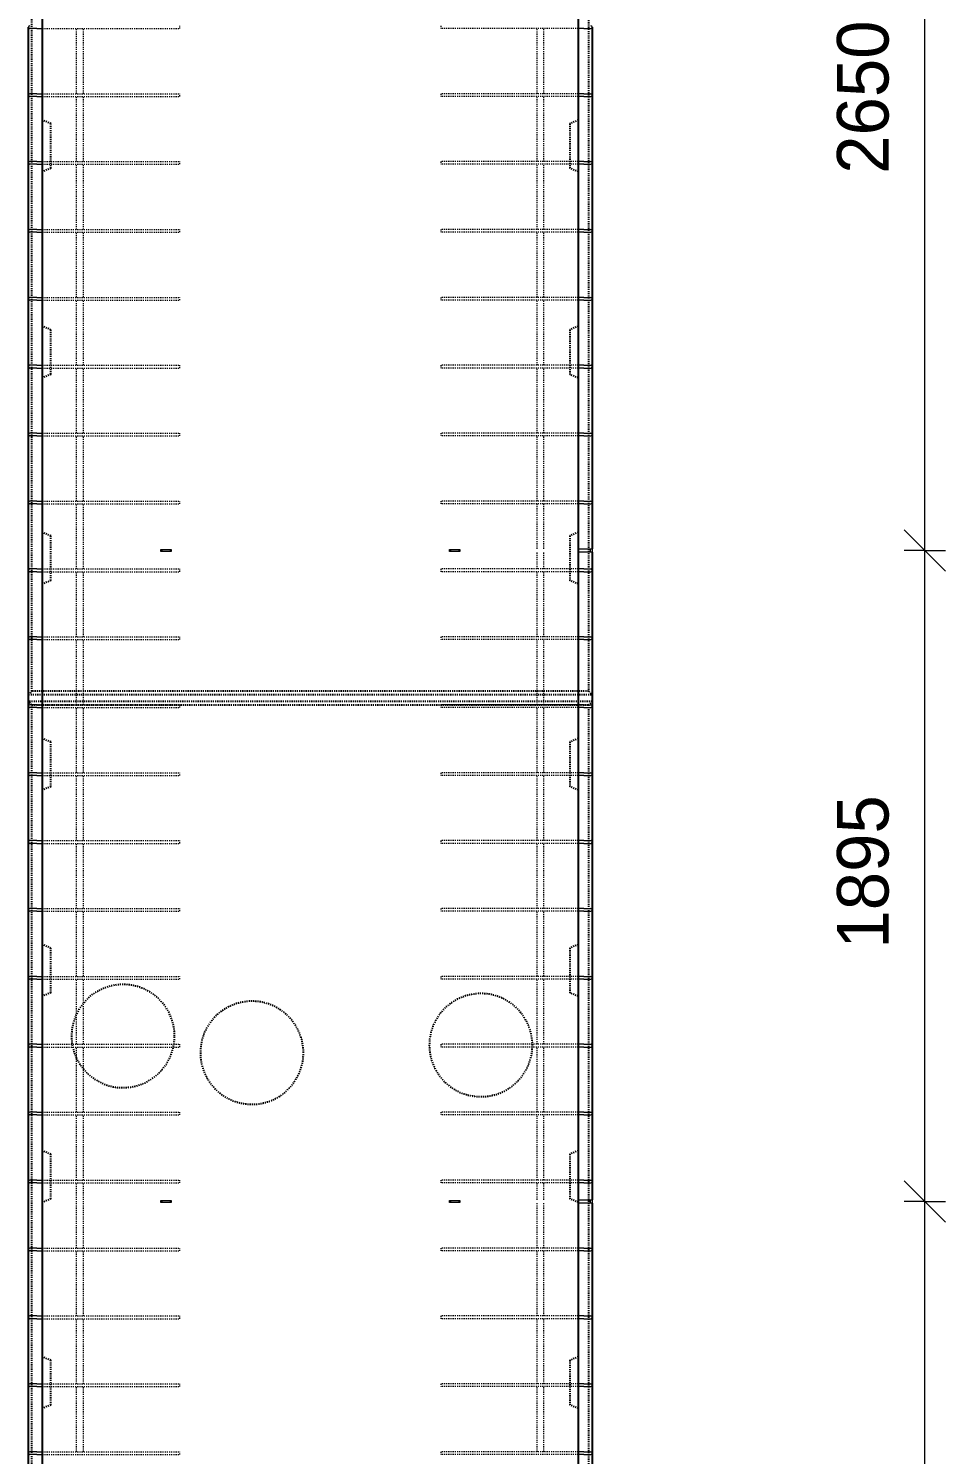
# Model space of a CAD drawing. Header units: millimetres. Extents: x -15095 to 3194, y -2416 to 13287.
# Drawn here: x -8365 to -5697, y 1468 to 5619 of the extents above; entities that cross this region are included whole.
import ezdxf

# ---------------------------------------------------------------- set-up
doc = ezdxf.new("R2010")
doc.units = ezdxf.units.MM
doc.linetypes.add('Dash', pattern=[6.36, 3.18, -3.18])
for name, color, linetype, lineweight in [('A-ANNO-DIMS', 211, 'Continuous', 9), ('A-ANNO-DIMS-60', 211, 'Continuous', 9), ('A-GENM', 13, 'Continuous', 18), ('A-WALL', 113, 'Continuous', 25), ('A-WALL-HDLN', 110, 'Dash', 25), ('S-RBAR', 171, 'Continuous', 18)]:
    doc.layers.add(name, color=color, linetype=linetype, lineweight=lineweight)
doc.styles.add('Nirmala UI Semilight', font='NirmalaS.ttf', dxfattribs={"height": 150})
doc.dimstyles.new('Arrow_Filled_-_2_5_NI_UI', dxfattribs={"dimscale": 304.8, "dimtxt": 157.104592, "dimasz": 0.393701, "dimexe": 0.19685, "dimexo": 0.0625, "dimgap": 0.19685, "dimtad": 1, "dimdec": 4, "dimzin": 0, "dimdsep": 46, "dimtxsty": 'Nirmala UI Semilight', "dimblk1": 'OBLIQUE', "dimblk2": 'OBLIQUE', "dimsah": 1, "dimcen": 0.09, "dimazin": 0, "dimtfac": 1, "dimtdec": 4, "dimtix": 1, "dimtmove": 0, "dimatfit": 3, "dimfxl": 0.19685, "dimfxlon": 1, "dimtvp": 1, "dimtolj": 1, "dimtzin": 0, "dimarcsym": 2})

# ---------------------------------------------------------------- blocks, each defined once
blk = doc.blocks.new('RR spread anchor face based - RR-SA-1_4-160-1726851-Elevation Front')
at = {"layer": 'A-GENM'}
for p, q in [((-7980.4, 6753), (-7977.9, 6753)), ((-7980.4, 6747), (-7980.4, 6753)), ((-7977.9, 6747), (-7980.4, 6747)), ((-7977.9, 6753), (-7952.9, 6753)), ((-7977.9, 6753), (-7977.9, 6747)), ((-7952.9, 6747), (-7977.9, 6747)), ((-7952.9, 6753), (-7950.4, 6753)), ((-7952.9, 6753), (-7952.9, 6747)), ((-7950.4, 6747), (-7952.9, 6747)), ((-7950.4, 6753), (-7950.4, 6747))]:
    blk.add_line(p, q, dxfattribs=at)
blk = doc.blocks.new('RR spread anchor face based - RR-SA-2_5-200-1726821-Elevation Front')
at = {"layer": 'A-GENM'}
for p, q in [((-6765.4, 6755), (-6730.4, 6755)), ((-6730.4, 6745), (-6765.4, 6745)), ((-6730.4, 6755), (-6725.4, 6755)), ((-6730.4, 6745), (-6730.4, 6755)), ((-6725.4, 6745), (-6730.4, 6745)), ((-6725.4, 6755), (-6725.4, 6745))]:
    blk.add_line(p, q, dxfattribs=at)
blk = doc.blocks.new('DIMBLOCK58-Elevation Front')
at = {"layer": 'A-ANNO-DIMS-60'}
for p, q in [((-5757, 2205), (-5817, 2265)), ((-5757, 2205), (-5817, 2205)), ((-5757, -445), (-5757, 2205)), ((-5757, 2205), (-5697, 2145)), ((-5757, 2205), (-5697, 2205)), ((-5757, -445), (-5817, -385)), ((-5757, -445), (-5817, -445)), ((-5757, -445), (-5697, -505)), ((-5757, -445), (-5697, -445))]:
    blk.add_line(p, q, dxfattribs=at)
at = {"layer": 'A-ANNO-DIMS-60', "color": 0, "insert": (-6012.7, 651.5), "char_height": 150, "width": 548.438, "attachment_point": 1, "rotation": 90, "line_spacing_factor": 1.142579, "style": 'Nirmala UI Semilight'}
blk.add_mtext('2650', dxfattribs=at)
blk = doc.blocks.new('_Oblique')
at = {"color": 0, "linetype": 'ByBlock', "lineweight": -2}
blk.add_line((-0.5, -0.5), (0.5, 0.5), dxfattribs=at)
blk = doc.blocks.new('DIMBLOCK59-Elevation Front')
at = {"layer": 'A-ANNO-DIMS-60'}
for p, q in [((-5757, 4100), (-5817, 4160)), ((-5757, 4100), (-5817, 4100)), ((-5757, 2205), (-5757, 4100)), ((-5757, 4100), (-5697, 4040)), ((-5757, 4100), (-5697, 4100)), ((-5757, 2205), (-5817, 2265)), ((-5757, 2205), (-5817, 2205)), ((-5757, 2205), (-5697, 2145)), ((-5757, 2205), (-5697, 2205))]:
    blk.add_line(p, q, dxfattribs=at)
at = {"layer": 'A-ANNO-DIMS-60', "color": 0, "insert": (-6012.7, 2941.1), "char_height": 150, "width": 507.305, "attachment_point": 1, "rotation": 90, "line_spacing_factor": 1.142579, "style": 'Nirmala UI Semilight'}
blk.add_mtext('1895', dxfattribs=at)
blk = doc.blocks.new('DIMBLOCK60-Elevation Front')
at = {"layer": 'A-ANNO-DIMS-60'}
for p, q in [((-5757, 6750), (-5817, 6810)), ((-5757, 6750), (-5817, 6750)), ((-5757, 4100), (-5757, 6750)), ((-5757, 6750), (-5697, 6690)), ((-5757, 6750), (-5697, 6750)), ((-5757, 4100), (-5817, 4160)), ((-5757, 4100), (-5817, 4100)), ((-5757, 4100), (-5697, 4040)), ((-5757, 4100), (-5697, 4100))]:
    blk.add_line(p, q, dxfattribs=at)
at = {"layer": 'A-ANNO-DIMS-60', "color": 0, "insert": (-6012.7, 5196.5), "char_height": 150, "width": 548.438, "attachment_point": 1, "rotation": 90, "line_spacing_factor": 1.142579, "style": 'Nirmala UI Semilight'}
blk.add_mtext('2650', dxfattribs=at)

msp = doc.modelspace()

# ---------------------------------------------------------------- linework, layer by layer
at = {"layer": 'A-WALL'}
for p, q in [((-8325.4305, 7060), (-8325.4305, -1395)), ((-6765.4305, -1395), (-6765.4305, 7060)), ((-8365.4305, 5426.04674), (-8365.4305, 5622.95326)), ((-6725.4305, 5622.95326), (-6725.4305, 5426.04674)), ((-8365.4305, 5228.38007), (-8365.4305, 5425.28659)), ((-6725.4305, 5425.28659), (-6725.4305, 5228.38007)), ((-8365.4305, 5030.71341), (-8365.4305, 5227.61993)), ((-6725.4305, 5227.61993), (-6725.4305, 5030.71341)), ((-8365.4305, 4833.04674), (-8365.4305, 5029.95326)), ((-6725.4305, 5029.95326), (-6725.4305, 4833.04674)), ((-8365.4305, 4635.38007), (-8365.4305, 4832.28659)), ((-6725.4305, 4832.28659), (-6725.4305, 4635.38007)), ((-8365.4305, 4437.71341), (-8365.4305, 4634.61993)), ((-6725.4305, 4634.61993), (-6725.4305, 4437.71341)), ((-8365.4305, 4240.04674), (-8365.4305, 4436.95326)), ((-6725.4305, 4436.95326), (-6725.4305, 4240.04674)), ((-8365.4305, 4042.38007), (-8365.4305, 4239.28659)), ((-6725.4305, 4239.28659), (-6725.4305, 4105)), ((-6725.4305, 4095), (-6725.4305, 4042.38007)), ((-8365.4305, 3844.71341), (-8365.4305, 4041.61993)), ((-6725.4305, 4041.61993), (-6725.4305, 3844.71341)), ((-8365.4305, 3647.04674), (-8365.4305, 3843.95326)), ((-6725.4305, 3843.95326), (-6725.4305, 3647.04674)), ((-8365.4305, 3449.38007), (-8365.4305, 3646.28659)), ((-6725.4305, 3646.28659), (-6725.4305, 3449.38007)), ((-8365.4305, 3251.71341), (-8365.4305, 3448.61993)), ((-6725.4305, 3448.61993), (-6725.4305, 3251.71341)), ((-8365.4305, 3054.04674), (-8365.4305, 3250.95326)), ((-6725.4305, 3250.95326), (-6725.4305, 3054.04674)), ((-8365.4305, 2856.38007), (-8365.4305, 3053.28659)), ((-6725.4305, 3053.28659), (-6725.4305, 2856.38007)), ((-8365.4305, 2658.71341), (-8365.4305, 2855.61993)), ((-6725.4305, 2855.61993), (-6725.4305, 2658.71341)), ((-8365.4305, 2461.04674), (-8365.4305, 2657.95326)), ((-6725.4305, 2657.95326), (-6725.4305, 2461.04674)), ((-8365.4305, 2263.38007), (-8365.4305, 2460.28659)), ((-6725.4305, 2460.28659), (-6725.4305, 2263.38007)), ((-8365.4305, 2065.71341), (-8365.4305, 2262.61993)), ((-6725.4305, 2262.61993), (-6725.4305, 2210)), ((-6725.4305, 2200), (-6725.4305, 2065.71341)), ((-8365.4305, 1868.04674), (-8365.4305, 2064.95326)), ((-6725.4305, 2064.95326), (-6725.4305, 1868.04674)), ((-8365.4305, 1670.38007), (-8365.4305, 1867.28659)), ((-6725.4305, 1867.28659), (-6725.4305, 1670.38007)), ((-8365.4305, 1472.71341), (-8365.4305, 1669.61993)), ((-6725.4305, 1669.61993), (-6725.4305, 1472.71341)), ((-8365.4305, 1275.04674), (-8365.4305, 1471.95326)), ((-6725.4305, 1471.95326), (-6725.4305, 1275.04674))]:
    msp.add_line(p, q, dxfattribs=at)
at = {"layer": 'A-WALL-HDLN'}
for p, q in [((-8355.42792, 3690.39062), (-8355.42792, 7660)), ((-6735.43308, 7660), (-6735.43308, 3690.39062)), ((-8300.4305, 5342.5), (-8325.4305, 5352.5)), ((-8300.4305, 5212.5), (-8300.4305, 5342.5)), ((-6765.4305, 5352.5), (-6790.4305, 5342.5)), ((-6790.4305, 5342.5), (-6790.4305, 5212.5)), ((-8300.4305, 5212.5), (-8325.4305, 5202.5)), ((-6765.4305, 5202.5), (-6790.4305, 5212.5)), ((-8300.4305, 4742.5), (-8325.4305, 4752.5)), ((-8300.4305, 4612.5), (-8300.4305, 4742.5)), ((-6765.4305, 4752.5), (-6790.4305, 4742.5)), ((-6790.4305, 4742.5), (-6790.4305, 4612.5)), ((-8300.4305, 4612.5), (-8325.4305, 4602.5)), ((-6765.4305, 4602.5), (-6790.4305, 4612.5)), ((-8300.4305, 4142.5), (-8325.4305, 4152.5)), ((-6765.4305, 4152.5), (-6790.4305, 4142.5)), ((-8300.4305, 4012.5), (-8300.4305, 4142.5)), ((-6790.4305, 4142.5), (-6790.4305, 4012.5)), ((-8300.4305, 4012.5), (-8325.4305, 4002.5)), ((-6765.4305, 4002.5), (-6790.4305, 4012.5)), ((-8365.4305, 3680.39062), (-6725.4305, 3680.39062)), ((-6725.4305, 3660.39062), (-8365.4305, 3660.39062)), ((-8365.42878, 3680.38976), (-8355.42792, 3690.39062)), ((-8355.42792, 3650.39062), (-8365.42878, 3660.39149)), ((-6735.43308, 3690.39062), (-8355.42792, 3690.39062)), ((-6735.43308, 3690.39062), (-6725.43222, 3680.38976)), ((-6725.43222, 3660.39149), (-6735.43308, 3650.39062)), ((-8355.42792, -1395), (-8355.42792, 3650.39062)), ((-8355.42792, 3650.39062), (-6735.43308, 3650.39062)), ((-6735.43308, 3650.39062), (-6735.43308, -1395)), ((-8300.4305, 3542.5), (-8325.4305, 3552.5)), ((-8300.4305, 3412.5), (-8300.4305, 3542.5)), ((-6765.4305, 3552.5), (-6790.4305, 3542.5)), ((-6790.4305, 3542.5), (-6790.4305, 3412.5)), ((-8300.4305, 3412.5), (-8325.4305, 3402.5)), ((-6765.4305, 3402.5), (-6790.4305, 3412.5)), ((-8300.4305, 2942.5), (-8325.4305, 2952.5)), ((-6765.4305, 2952.5), (-6790.4305, 2942.5)), ((-8300.4305, 2812.5), (-8300.4305, 2942.5)), ((-6790.4305, 2942.5), (-6790.4305, 2812.5)), ((-8300.4305, 2812.5), (-8325.4305, 2802.5)), ((-6765.4305, 2802.5), (-6790.4305, 2812.5)), ((-8300.4305, 2342.5), (-8325.4305, 2352.5)), ((-8300.4305, 2212.5), (-8300.4305, 2342.5)), ((-6765.4305, 2352.5), (-6790.4305, 2342.5)), ((-6790.4305, 2342.5), (-6790.4305, 2212.5)), ((-8300.4305, 2212.5), (-8325.4305, 2202.5)), ((-6765.4305, 2202.5), (-6790.4305, 2212.5)), ((-8300.4305, 1742.5), (-8325.4305, 1752.5)), ((-6765.4305, 1752.5), (-6790.4305, 1742.5)), ((-8300.4305, 1612.5), (-8300.4305, 1742.5)), ((-6790.4305, 1742.5), (-6790.4305, 1612.5)), ((-8300.4305, 1612.5), (-8325.4305, 1602.5)), ((-6765.4305, 1602.5), (-6790.4305, 1612.5))]:
    msp.add_line(p, q, dxfattribs=at)
for centre, start, end in [((-8090.36586, 2686.29837), 0, 155.11631304), ((-7715.36586, 2637.77556), 0, 180), ((-7049.07579, 2659.97768), 0, 180), ((-8090.36586, 2686.29837), 155.21563069, 180), ((-8090.36586, 2686.29837), 180, 204.78436931), ((-8090.36586, 2686.29837), 204.88368696, 0), ((-7049.07579, 2659.97768), 180, 0), ((-7715.36586, 2637.77556), 180, 0)]:
    msp.add_arc(centre, 150, start, end, dxfattribs=at)
at = {"layer": 'S-RBAR'}
for p, q in [((-8341.4305, 5619.33333), (-8361.4305, 5619.33333)), ((-8341.4305, 5619.33333), (-8325.4305, 5619.33333)), ((-6749.4305, 5619.33333), (-6765.4305, 5619.33333)), ((-6749.4305, 5619.33333), (-6729.4305, 5619.33333)), ((-8341.4305, 5429.66667), (-8361.4305, 5429.66667)), ((-8341.4305, 5421.66667), (-8361.4305, 5421.66667)), ((-8341.4305, 5429.66667), (-8325.4305, 5429.66667)), ((-8341.4305, 5421.66667), (-8325.4305, 5421.66667)), ((-6749.4305, 5429.66667), (-6765.4305, 5429.66667)), ((-6749.4305, 5421.66667), (-6765.4305, 5421.66667)), ((-6749.4305, 5429.66667), (-6729.4305, 5429.66667)), ((-6749.4305, 5421.66667), (-6729.4305, 5421.66667)), ((-8341.4305, 5232), (-8361.4305, 5232)), ((-8341.4305, 5232), (-8325.4305, 5232)), ((-6749.4305, 5232), (-6765.4305, 5232)), ((-6749.4305, 5232), (-6729.4305, 5232)), ((-8341.4305, 5224), (-8361.4305, 5224)), ((-8341.4305, 5224), (-8325.4305, 5224)), ((-6749.4305, 5224), (-6765.4305, 5224)), ((-6749.4305, 5224), (-6729.4305, 5224)), ((-8341.4305, 5034.33333), (-8361.4305, 5034.33333)), ((-8341.4305, 5026.33333), (-8361.4305, 5026.33333)), ((-8341.4305, 5034.33333), (-8325.4305, 5034.33333)), ((-8341.4305, 5026.33333), (-8325.4305, 5026.33333)), ((-6749.4305, 5034.33333), (-6765.4305, 5034.33333)), ((-6749.4305, 5026.33333), (-6765.4305, 5026.33333)), ((-6749.4305, 5034.33333), (-6729.4305, 5034.33333)), ((-6749.4305, 5026.33333), (-6729.4305, 5026.33333)), ((-8341.4305, 4836.66667), (-8361.4305, 4836.66667)), ((-8341.4305, 4828.66667), (-8361.4305, 4828.66667)), ((-8341.4305, 4836.66667), (-8325.4305, 4836.66667)), ((-8341.4305, 4828.66667), (-8325.4305, 4828.66667)), ((-6749.4305, 4836.66667), (-6765.4305, 4836.66667)), ((-6749.4305, 4828.66667), (-6765.4305, 4828.66667)), ((-6749.4305, 4836.66667), (-6729.4305, 4836.66667)), ((-6749.4305, 4828.66667), (-6729.4305, 4828.66667)), ((-8341.4305, 4639), (-8361.4305, 4639)), ((-8341.4305, 4631), (-8361.4305, 4631)), ((-8341.4305, 4639), (-8325.4305, 4639)), ((-8341.4305, 4631), (-8325.4305, 4631)), ((-6749.4305, 4639), (-6765.4305, 4639)), ((-6749.4305, 4631), (-6765.4305, 4631)), ((-6749.4305, 4639), (-6729.4305, 4639)), ((-6749.4305, 4631), (-6729.4305, 4631)), ((-8341.4305, 4441.33333), (-8361.4305, 4441.33333)), ((-8341.4305, 4433.33333), (-8361.4305, 4433.33333)), ((-8341.4305, 4441.33333), (-8325.4305, 4441.33333)), ((-8341.4305, 4433.33333), (-8325.4305, 4433.33333)), ((-6749.4305, 4441.33333), (-6765.4305, 4441.33333)), ((-6749.4305, 4433.33333), (-6765.4305, 4433.33333)), ((-6749.4305, 4441.33333), (-6729.4305, 4441.33333)), ((-6749.4305, 4433.33333), (-6729.4305, 4433.33333)), ((-8341.4305, 4243.66667), (-8361.4305, 4243.66667)), ((-8341.4305, 4235.66667), (-8361.4305, 4235.66667)), ((-8341.4305, 4243.66667), (-8325.4305, 4243.66667)), ((-8341.4305, 4235.66667), (-8325.4305, 4235.66667)), ((-6749.4305, 4243.66667), (-6765.4305, 4243.66667)), ((-6749.4305, 4235.66667), (-6765.4305, 4235.66667)), ((-6749.4305, 4243.66667), (-6729.4305, 4243.66667)), ((-6749.4305, 4235.66667), (-6729.4305, 4235.66667)), ((-8341.4305, 4046), (-8361.4305, 4046)), ((-8341.4305, 4038), (-8361.4305, 4038)), ((-8341.4305, 4046), (-8325.4305, 4046)), ((-8341.4305, 4038), (-8325.4305, 4038)), ((-6749.4305, 4046), (-6765.4305, 4046)), ((-6749.4305, 4038), (-6765.4305, 4038)), ((-6749.4305, 4046), (-6729.4305, 4046)), ((-6749.4305, 4038), (-6729.4305, 4038)), ((-8341.4305, 3848.33333), (-8361.4305, 3848.33333)), ((-8341.4305, 3840.33333), (-8361.4305, 3840.33333)), ((-8341.4305, 3848.33333), (-8325.4305, 3848.33333)), ((-8341.4305, 3840.33333), (-8325.4305, 3840.33333)), ((-6749.4305, 3848.33333), (-6765.4305, 3848.33333)), ((-6749.4305, 3840.33333), (-6765.4305, 3840.33333)), ((-6749.4305, 3848.33333), (-6729.4305, 3848.33333)), ((-6749.4305, 3840.33333), (-6729.4305, 3840.33333)), ((-8341.4305, 3650.66667), (-8361.4305, 3650.66667)), ((-8341.4305, 3642.66667), (-8361.4305, 3642.66667)), ((-8341.4305, 3650.66667), (-8325.4305, 3650.66667)), ((-8341.4305, 3642.66667), (-8325.4305, 3642.66667)), ((-6749.4305, 3650.66667), (-6765.4305, 3650.66667)), ((-6749.4305, 3642.66667), (-6765.4305, 3642.66667)), ((-6749.4305, 3650.66667), (-6729.4305, 3650.66667)), ((-6749.4305, 3642.66667), (-6729.4305, 3642.66667)), ((-8341.4305, 3453), (-8361.4305, 3453)), ((-8341.4305, 3453), (-8325.4305, 3453)), ((-6749.4305, 3453), (-6765.4305, 3453)), ((-6749.4305, 3453), (-6729.4305, 3453)), ((-8341.4305, 3445), (-8361.4305, 3445)), ((-8341.4305, 3445), (-8325.4305, 3445)), ((-6749.4305, 3445), (-6765.4305, 3445)), ((-6749.4305, 3445), (-6729.4305, 3445)), ((-8341.4305, 3255.33333), (-8361.4305, 3255.33333)), ((-8341.4305, 3247.33333), (-8361.4305, 3247.33333)), ((-8341.4305, 3255.33333), (-8325.4305, 3255.33333)), ((-8341.4305, 3247.33333), (-8325.4305, 3247.33333)), ((-6749.4305, 3255.33333), (-6765.4305, 3255.33333)), ((-6749.4305, 3247.33333), (-6765.4305, 3247.33333)), ((-6749.4305, 3255.33333), (-6729.4305, 3255.33333)), ((-6749.4305, 3247.33333), (-6729.4305, 3247.33333)), ((-8341.4305, 3057.66667), (-8361.4305, 3057.66667)), ((-8341.4305, 3049.66667), (-8361.4305, 3049.66667)), ((-8341.4305, 3057.66667), (-8325.4305, 3057.66667)), ((-8341.4305, 3049.66667), (-8325.4305, 3049.66667)), ((-6749.4305, 3057.66667), (-6765.4305, 3057.66667)), ((-6749.4305, 3049.66667), (-6765.4305, 3049.66667)), ((-6749.4305, 3057.66667), (-6729.4305, 3057.66667)), ((-6749.4305, 3049.66667), (-6729.4305, 3049.66667)), ((-8341.4305, 2860), (-8361.4305, 2860)), ((-8341.4305, 2852), (-8361.4305, 2852)), ((-8341.4305, 2860), (-8325.4305, 2860)), ((-8341.4305, 2852), (-8325.4305, 2852)), ((-6749.4305, 2860), (-6765.4305, 2860)), ((-6749.4305, 2852), (-6765.4305, 2852)), ((-6749.4305, 2860), (-6729.4305, 2860)), ((-6749.4305, 2852), (-6729.4305, 2852)), ((-8341.4305, 2662.33333), (-8361.4305, 2662.33333)), ((-8341.4305, 2662.33333), (-8325.4305, 2662.33333)), ((-6749.4305, 2662.33333), (-6765.4305, 2662.33333)), ((-6749.4305, 2662.33333), (-6729.4305, 2662.33333)), ((-8341.4305, 2654.33333), (-8361.4305, 2654.33333)), ((-8341.4305, 2654.33333), (-8325.4305, 2654.33333)), ((-6749.4305, 2654.33333), (-6765.4305, 2654.33333)), ((-6749.4305, 2654.33333), (-6729.4305, 2654.33333)), ((-8341.4305, 2464.66667), (-8361.4305, 2464.66667)), ((-8341.4305, 2456.66667), (-8361.4305, 2456.66667)), ((-8341.4305, 2464.66667), (-8325.4305, 2464.66667)), ((-8341.4305, 2456.66667), (-8325.4305, 2456.66667)), ((-6749.4305, 2464.66667), (-6765.4305, 2464.66667)), ((-6749.4305, 2456.66667), (-6765.4305, 2456.66667)), ((-6749.4305, 2464.66667), (-6729.4305, 2464.66667)), ((-6749.4305, 2456.66667), (-6729.4305, 2456.66667)), ((-8341.4305, 2267), (-8361.4305, 2267)), ((-8341.4305, 2259), (-8361.4305, 2259)), ((-8341.4305, 2267), (-8325.4305, 2267)), ((-8341.4305, 2259), (-8325.4305, 2259)), ((-6749.4305, 2267), (-6765.4305, 2267)), ((-6749.4305, 2259), (-6765.4305, 2259)), ((-6749.4305, 2267), (-6729.4305, 2267)), ((-6749.4305, 2259), (-6729.4305, 2259)), ((-8341.4305, 2069.33333), (-8361.4305, 2069.33333)), ((-8341.4305, 2061.33333), (-8361.4305, 2061.33333)), ((-8341.4305, 2069.33333), (-8325.4305, 2069.33333)), ((-8341.4305, 2061.33333), (-8325.4305, 2061.33333)), ((-6749.4305, 2069.33333), (-6765.4305, 2069.33333)), ((-6749.4305, 2061.33333), (-6765.4305, 2061.33333)), ((-6749.4305, 2069.33333), (-6729.4305, 2069.33333)), ((-6749.4305, 2061.33333), (-6729.4305, 2061.33333)), ((-8341.4305, 1871.66667), (-8361.4305, 1871.66667)), ((-8341.4305, 1871.66667), (-8325.4305, 1871.66667)), ((-6749.4305, 1871.66667), (-6765.4305, 1871.66667)), ((-6749.4305, 1871.66667), (-6729.4305, 1871.66667)), ((-8341.4305, 1863.66667), (-8361.4305, 1863.66667)), ((-8341.4305, 1863.66667), (-8325.4305, 1863.66667)), ((-6749.4305, 1863.66667), (-6765.4305, 1863.66667)), ((-6749.4305, 1863.66667), (-6729.4305, 1863.66667)), ((-8341.4305, 1674), (-8361.4305, 1674)), ((-8341.4305, 1666), (-8361.4305, 1666)), ((-8341.4305, 1674), (-8325.4305, 1674)), ((-8341.4305, 1666), (-8325.4305, 1666)), ((-6749.4305, 1674), (-6765.4305, 1674)), ((-6749.4305, 1666), (-6765.4305, 1666)), ((-6749.4305, 1674), (-6729.4305, 1674)), ((-6749.4305, 1666), (-6729.4305, 1666)), ((-8341.4305, 1476.33333), (-8361.4305, 1476.33333)), ((-8341.4305, 1468.33333), (-8361.4305, 1468.33333)), ((-8341.4305, 1476.33333), (-8325.4305, 1476.33333)), ((-8341.4305, 1468.33333), (-8325.4305, 1468.33333)), ((-6749.4305, 1476.33333), (-6765.4305, 1476.33333)), ((-6749.4305, 1468.33333), (-6765.4305, 1468.33333)), ((-6749.4305, 1476.33333), (-6729.4305, 1476.33333)), ((-6749.4305, 1468.33333), (-6729.4305, 1468.33333))]:
    msp.add_line(p, q, dxfattribs=at)
at = {"layer": 'S-RBAR', "linetype": 'Dash'}
for p, q in [((-8325.38089, 5619.33333), (-7925.4305, 5619.33333)), ((-8225.4305, 5429.66667), (-8225.4305, 5619.33333)), ((-8205.4305, 5429.66667), (-8205.4305, 5619.33333)), ((-7925.4305, 5619.33333), (-7925.4305, 5627.33333)), ((-7165.4305, 5627.33333), (-7165.4305, 5619.33333)), ((-6765.48011, 5619.33333), (-7165.4305, 5619.33333)), ((-6885.4305, 5429.66667), (-6885.4305, 5619.33333)), ((-6865.4305, 5429.66667), (-6865.4305, 5619.33333)), ((-8325.38089, 5429.66667), (-7925.4305, 5429.66667)), ((-8325.38089, 5421.66667), (-7925.4305, 5421.66667)), ((-8225.4305, 5232), (-8225.4305, 5421.66667)), ((-8205.4305, 5232), (-8205.4305, 5421.66667)), ((-7925.4305, 5421.66667), (-7925.4305, 5429.66667)), ((-6765.48011, 5429.66667), (-7165.4305, 5429.66667)), ((-7165.4305, 5429.66667), (-7165.4305, 5421.66667)), ((-6765.48011, 5421.66667), (-7165.4305, 5421.66667)), ((-6885.4305, 5232), (-6885.4305, 5421.66667)), ((-6865.4305, 5232), (-6865.4305, 5421.66667)), ((-8325.38089, 5232), (-7925.4305, 5232)), ((-7925.4305, 5224), (-7925.4305, 5232)), ((-6765.48011, 5232), (-7165.4305, 5232)), ((-7165.4305, 5232), (-7165.4305, 5224)), ((-8325.38089, 5224), (-7925.4305, 5224)), ((-8225.4305, 5034.33333), (-8225.4305, 5224)), ((-8205.4305, 5034.33333), (-8205.4305, 5224)), ((-6765.48011, 5224), (-7165.4305, 5224)), ((-6885.4305, 5034.33333), (-6885.4305, 5224)), ((-6865.4305, 5034.33333), (-6865.4305, 5224)), ((-8325.38089, 5034.33333), (-7925.4305, 5034.33333)), ((-8325.38089, 5026.33333), (-7925.4305, 5026.33333)), ((-8225.4305, 4836.66667), (-8225.4305, 5026.33333)), ((-8205.4305, 4836.66667), (-8205.4305, 5026.33333)), ((-7925.4305, 5026.33333), (-7925.4305, 5034.33333)), ((-6765.48011, 5034.33333), (-7165.4305, 5034.33333)), ((-7165.4305, 5034.33333), (-7165.4305, 5026.33333)), ((-6765.48011, 5026.33333), (-7165.4305, 5026.33333)), ((-6885.4305, 4836.66667), (-6885.4305, 5026.33333)), ((-6865.4305, 4836.66667), (-6865.4305, 5026.33333)), ((-8325.38089, 4836.66667), (-7925.4305, 4836.66667)), ((-8325.38089, 4828.66667), (-7925.4305, 4828.66667)), ((-8225.4305, 4639), (-8225.4305, 4828.66667)), ((-8205.4305, 4639), (-8205.4305, 4828.66667)), ((-7925.4305, 4828.66667), (-7925.4305, 4836.66667)), ((-6765.48011, 4836.66667), (-7165.4305, 4836.66667)), ((-7165.4305, 4836.66667), (-7165.4305, 4828.66667)), ((-6765.48011, 4828.66667), (-7165.4305, 4828.66667)), ((-6885.4305, 4639), (-6885.4305, 4828.66667)), ((-6865.4305, 4639), (-6865.4305, 4828.66667)), ((-8325.38089, 4639), (-7925.4305, 4639)), ((-8325.38089, 4631), (-7925.4305, 4631)), ((-8225.4305, 4441.33333), (-8225.4305, 4631)), ((-8205.4305, 4441.33333), (-8205.4305, 4631)), ((-7925.4305, 4631), (-7925.4305, 4639)), ((-6765.48011, 4639), (-7165.4305, 4639)), ((-7165.4305, 4639), (-7165.4305, 4631)), ((-6765.48011, 4631), (-7165.4305, 4631)), ((-6885.4305, 4441.33333), (-6885.4305, 4631)), ((-6865.4305, 4441.33333), (-6865.4305, 4631)), ((-8325.38089, 4441.33333), (-7925.4305, 4441.33333)), ((-8325.38089, 4433.33333), (-7925.4305, 4433.33333)), ((-8225.4305, 4243.66667), (-8225.4305, 4433.33333)), ((-8205.4305, 4243.66667), (-8205.4305, 4433.33333)), ((-7925.4305, 4433.33333), (-7925.4305, 4441.33333)), ((-6765.48011, 4441.33333), (-7165.4305, 4441.33333)), ((-7165.4305, 4441.33333), (-7165.4305, 4433.33333)), ((-6765.48011, 4433.33333), (-7165.4305, 4433.33333)), ((-6885.4305, 4243.66667), (-6885.4305, 4433.33333)), ((-6865.4305, 4243.66667), (-6865.4305, 4433.33333)), ((-8325.38089, 4243.66667), (-7925.4305, 4243.66667)), ((-8325.38089, 4235.66667), (-7925.4305, 4235.66667)), ((-8225.4305, 4046), (-8225.4305, 4235.66667)), ((-8205.4305, 4046), (-8205.4305, 4235.66667)), ((-7925.4305, 4235.66667), (-7925.4305, 4243.66667)), ((-6765.48011, 4243.66667), (-7165.4305, 4243.66667)), ((-7165.4305, 4243.66667), (-7165.4305, 4235.66667)), ((-6765.48011, 4235.66667), (-7165.4305, 4235.66667)), ((-6885.4305, 4105), (-6885.4305, 4235.66667)), ((-6865.4305, 4105), (-6865.4305, 4235.66667)), ((-6885.4305, 4046), (-6885.4305, 4095)), ((-6865.4305, 4046), (-6865.4305, 4095)), ((-8325.38089, 4046), (-7925.4305, 4046)), ((-8325.38089, 4038), (-7925.4305, 4038)), ((-8225.4305, 3848.33333), (-8225.4305, 4038)), ((-8205.4305, 3848.33333), (-8205.4305, 4038)), ((-7925.4305, 4038), (-7925.4305, 4046)), ((-6765.48011, 4046), (-7165.4305, 4046)), ((-7165.4305, 4046), (-7165.4305, 4038)), ((-6765.48011, 4038), (-7165.4305, 4038)), ((-6885.4305, 3848.33333), (-6885.4305, 4038)), ((-6865.4305, 3848.33333), (-6865.4305, 4038)), ((-8325.38089, 3848.33333), (-7925.4305, 3848.33333)), ((-8325.38089, 3840.33333), (-7925.4305, 3840.33333)), ((-8225.4305, 3650.66667), (-8225.4305, 3840.33333)), ((-8205.4305, 3650.66667), (-8205.4305, 3840.33333)), ((-7925.4305, 3840.33333), (-7925.4305, 3848.33333)), ((-6765.48011, 3848.33333), (-7165.4305, 3848.33333)), ((-7165.4305, 3848.33333), (-7165.4305, 3840.33333)), ((-6765.48011, 3840.33333), (-7165.4305, 3840.33333)), ((-6885.4305, 3650.66667), (-6885.4305, 3840.33333)), ((-6865.4305, 3650.66667), (-6865.4305, 3840.33333)), ((-8325.38089, 3650.66667), (-7925.4305, 3650.66667)), ((-8325.38089, 3642.66667), (-7925.4305, 3642.66667)), ((-8225.4305, 3453), (-8225.4305, 3642.66667)), ((-8205.4305, 3453), (-8205.4305, 3642.66667)), ((-7925.4305, 3642.66667), (-7925.4305, 3650.66667)), ((-6765.48011, 3650.66667), (-7165.4305, 3650.66667)), ((-7165.4305, 3650.66667), (-7165.4305, 3642.66667)), ((-6765.48011, 3642.66667), (-7165.4305, 3642.66667)), ((-6885.4305, 3453), (-6885.4305, 3642.66667)), ((-6865.4305, 3453), (-6865.4305, 3642.66667)), ((-8325.38089, 3453), (-7925.4305, 3453)), ((-7925.4305, 3445), (-7925.4305, 3453)), ((-6765.48011, 3453), (-7165.4305, 3453)), ((-7165.4305, 3453), (-7165.4305, 3445)), ((-8325.38089, 3445), (-7925.4305, 3445)), ((-8225.4305, 3255.33333), (-8225.4305, 3445)), ((-8205.4305, 3255.33333), (-8205.4305, 3445)), ((-6765.48011, 3445), (-7165.4305, 3445)), ((-6885.4305, 3255.33333), (-6885.4305, 3445)), ((-6865.4305, 3255.33333), (-6865.4305, 3445)), ((-8325.38089, 3255.33333), (-7925.4305, 3255.33333)), ((-8325.38089, 3247.33333), (-7925.4305, 3247.33333)), ((-8225.4305, 3057.66667), (-8225.4305, 3247.33333)), ((-8205.4305, 3057.66667), (-8205.4305, 3247.33333)), ((-7925.4305, 3247.33333), (-7925.4305, 3255.33333)), ((-6765.48011, 3255.33333), (-7165.4305, 3255.33333)), ((-7165.4305, 3255.33333), (-7165.4305, 3247.33333)), ((-6765.48011, 3247.33333), (-7165.4305, 3247.33333)), ((-6885.4305, 3057.66667), (-6885.4305, 3247.33333)), ((-6865.4305, 3057.66667), (-6865.4305, 3247.33333)), ((-8325.38089, 3057.66667), (-7925.4305, 3057.66667)), ((-8325.38089, 3049.66667), (-7925.4305, 3049.66667)), ((-8225.4305, 2860), (-8225.4305, 3049.66667)), ((-8205.4305, 2860), (-8205.4305, 3049.66667)), ((-7925.4305, 3049.66667), (-7925.4305, 3057.66667)), ((-6765.48011, 3057.66667), (-7165.4305, 3057.66667)), ((-7165.4305, 3057.66667), (-7165.4305, 3049.66667)), ((-6765.48011, 3049.66667), (-7165.4305, 3049.66667)), ((-6885.4305, 2860), (-6885.4305, 3049.66667)), ((-6865.4305, 2860), (-6865.4305, 3049.66667)), ((-8325.38089, 2860), (-7925.4305, 2860)), ((-8325.38089, 2852), (-7925.4305, 2852)), ((-8225.4305, 2662.33333), (-8225.4305, 2852)), ((-8205.4305, 2662.33333), (-8205.4305, 2852)), ((-7925.4305, 2852), (-7925.4305, 2860)), ((-6765.48011, 2860), (-7165.4305, 2860)), ((-7165.4305, 2860), (-7165.4305, 2852)), ((-6765.48011, 2852), (-7165.4305, 2852)), ((-6885.4305, 2662.33333), (-6885.4305, 2852)), ((-6865.4305, 2662.33333), (-6865.4305, 2852)), ((-8325.38089, 2662.33333), (-7925.4305, 2662.33333)), ((-7925.4305, 2654.33333), (-7925.4305, 2662.33333)), ((-6765.48011, 2662.33333), (-7165.4305, 2662.33333)), ((-7165.4305, 2662.33333), (-7165.4305, 2654.33333)), ((-8325.38089, 2654.33333), (-7925.4305, 2654.33333)), ((-8225.4305, 2464.66667), (-8225.4305, 2654.33333)), ((-8205.4305, 2464.66667), (-8205.4305, 2654.33333)), ((-6765.48011, 2654.33333), (-7165.4305, 2654.33333)), ((-6885.4305, 2464.66667), (-6885.4305, 2654.33333)), ((-6865.4305, 2464.66667), (-6865.4305, 2654.33333)), ((-8325.38089, 2464.66667), (-7925.4305, 2464.66667)), ((-8325.38089, 2456.66667), (-7925.4305, 2456.66667)), ((-8225.4305, 2267), (-8225.4305, 2456.66667)), ((-8205.4305, 2267), (-8205.4305, 2456.66667)), ((-7925.4305, 2456.66667), (-7925.4305, 2464.66667)), ((-6765.48011, 2464.66667), (-7165.4305, 2464.66667)), ((-7165.4305, 2464.66667), (-7165.4305, 2456.66667)), ((-6765.48011, 2456.66667), (-7165.4305, 2456.66667)), ((-6885.4305, 2267), (-6885.4305, 2456.66667)), ((-6865.4305, 2267), (-6865.4305, 2456.66667)), ((-8325.38089, 2267), (-7925.4305, 2267)), ((-8325.38089, 2259), (-7925.4305, 2259)), ((-8225.4305, 2069.33333), (-8225.4305, 2259)), ((-8205.4305, 2069.33333), (-8205.4305, 2259)), ((-7925.4305, 2259), (-7925.4305, 2267)), ((-6765.48011, 2267), (-7165.4305, 2267)), ((-7165.4305, 2267), (-7165.4305, 2259)), ((-6765.48011, 2259), (-7165.4305, 2259)), ((-6885.4305, 2210), (-6885.4305, 2259)), ((-6865.4305, 2210), (-6865.4305, 2259)), ((-6885.4305, 2069.33333), (-6885.4305, 2200)), ((-6865.4305, 2069.33333), (-6865.4305, 2200)), ((-8325.38089, 2069.33333), (-7925.4305, 2069.33333)), ((-8325.38089, 2061.33333), (-7925.4305, 2061.33333)), ((-8225.4305, 1871.66667), (-8225.4305, 2061.33333)), ((-8205.4305, 1871.66667), (-8205.4305, 2061.33333)), ((-7925.4305, 2061.33333), (-7925.4305, 2069.33333)), ((-6765.48011, 2069.33333), (-7165.4305, 2069.33333)), ((-7165.4305, 2069.33333), (-7165.4305, 2061.33333)), ((-6765.48011, 2061.33333), (-7165.4305, 2061.33333)), ((-6885.4305, 1871.66667), (-6885.4305, 2061.33333)), ((-6865.4305, 1871.66667), (-6865.4305, 2061.33333)), ((-8325.38089, 1871.66667), (-7925.4305, 1871.66667)), ((-7925.4305, 1863.66667), (-7925.4305, 1871.66667)), ((-6765.48011, 1871.66667), (-7165.4305, 1871.66667)), ((-7165.4305, 1871.66667), (-7165.4305, 1863.66667)), ((-8325.38089, 1863.66667), (-7925.4305, 1863.66667)), ((-8225.4305, 1674), (-8225.4305, 1863.66667)), ((-8205.4305, 1674), (-8205.4305, 1863.66667)), ((-6765.48011, 1863.66667), (-7165.4305, 1863.66667)), ((-6885.4305, 1674), (-6885.4305, 1863.66667)), ((-6865.4305, 1674), (-6865.4305, 1863.66667)), ((-8325.38089, 1674), (-7925.4305, 1674)), ((-8325.38089, 1666), (-7925.4305, 1666)), ((-8225.4305, 1476.33333), (-8225.4305, 1666)), ((-8205.4305, 1476.33333), (-8205.4305, 1666)), ((-7925.4305, 1666), (-7925.4305, 1674)), ((-6765.48011, 1674), (-7165.4305, 1674)), ((-7165.4305, 1674), (-7165.4305, 1666)), ((-6765.48011, 1666), (-7165.4305, 1666)), ((-6885.4305, 1476.33333), (-6885.4305, 1666)), ((-6865.4305, 1476.33333), (-6865.4305, 1666)), ((-8325.38089, 1476.33333), (-7925.4305, 1476.33333)), ((-8325.38089, 1468.33333), (-7925.4305, 1468.33333)), ((-7925.4305, 1468.33333), (-7925.4305, 1476.33333)), ((-6765.48011, 1476.33333), (-7165.4305, 1476.33333)), ((-7165.4305, 1476.33333), (-7165.4305, 1468.33333)), ((-6765.48011, 1468.33333), (-7165.4305, 1468.33333))]:
    msp.add_line(p, q, dxfattribs=at)
at = {"layer": 'S-RBAR'}
for centre, start, end in [((-8361.4305, 5623.33333), 90, 270), ((-6729.4305, 5623.33333), 270, 90), ((-8361.4305, 5425.66667), 90, 270), ((-6729.4305, 5425.66667), 270, 90), ((-8361.4305, 5228), 90, 270), ((-6729.4305, 5228), 270, 90), ((-8361.4305, 5030.33333), 90, 270), ((-6729.4305, 5030.33333), 270, 90), ((-8361.4305, 4832.66667), 90, 270), ((-6729.4305, 4832.66667), 270, 90), ((-8361.4305, 4635), 90, 270), ((-6729.4305, 4635), 270, 90), ((-8361.4305, 4437.33333), 90, 270), ((-6729.4305, 4437.33333), 270, 90), ((-8361.4305, 4239.66667), 90, 270), ((-6729.4305, 4239.66667), 270, 90), ((-8361.4305, 4042), 90, 270), ((-6729.4305, 4042), 270, 90), ((-8361.4305, 3844.33333), 90, 270), ((-6729.4305, 3844.33333), 270, 90), ((-8361.4305, 3646.66667), 90, 270), ((-6729.4305, 3646.66667), 270, 90), ((-8361.4305, 3449), 90, 270), ((-6729.4305, 3449), 270, 90), ((-8361.4305, 3251.33333), 90, 270), ((-6729.4305, 3251.33333), 270, 90), ((-8361.4305, 3053.66667), 90, 270), ((-6729.4305, 3053.66667), 270, 90), ((-8361.4305, 2856), 90, 270), ((-6729.4305, 2856), 270, 90), ((-8361.4305, 2658.33333), 90, 270), ((-6729.4305, 2658.33333), 270, 90), ((-8361.4305, 2460.66667), 90, 270), ((-6729.4305, 2460.66667), 270, 90), ((-8361.4305, 2263), 90, 270), ((-6729.4305, 2263), 270, 90), ((-8361.4305, 2065.33333), 90, 270), ((-6729.4305, 2065.33333), 270, 90), ((-8361.4305, 1867.66667), 90, 270), ((-6729.4305, 1867.66667), 270, 90), ((-8361.4305, 1670), 90, 270), ((-6729.4305, 1670), 270, 90), ((-8361.4305, 1472.33333), 90, 270), ((-6729.4305, 1472.33333), 270, 90)]:
    msp.add_arc(centre, 4, start, end, dxfattribs=at)

# ---------------------------------------------------------------- block references
at = {"layer": 'A-GENM'}
for name, p in [('RR spread anchor face based - RR-SA-1_4-160-1726851-Elevation Front', (0, -2650)), ('RR spread anchor face based - RR-SA-1_4-160-1726851-Elevation Front', (840, -2650)), ('RR spread anchor face based - RR-SA-2_5-200-1726821-Elevation Front', (0, -2650)), ('RR spread anchor face based - RR-SA-1_4-160-1726851-Elevation Front', (0, -4545)), ('RR spread anchor face based - RR-SA-1_4-160-1726851-Elevation Front', (840, -4545)), ('RR spread anchor face based - RR-SA-2_5-200-1726821-Elevation Front', (0, -4545))]:
    msp.add_blockref(name, p, dxfattribs=at)

# ---------------------------------------------------------------- dimensions: what is measured, and where the dimension line sits
at = {"layer": 'A-ANNO-DIMS'}
for base, p1, p2, override, picture, middle in [((-5757.03062, 6750), (-5817.03062, 4100), (-5817.03062, 6750), {"dimpost": '<>', "dimfxl": 2650}, 'DIMBLOCK60-Elevation Front', (-5894.59339, 5425)), ((-5757.03062, 4100), (-5817.03062, 2205), (-5817.03062, 4100), {"dimpost": '<>', "dimfxl": 1895}, 'DIMBLOCK59-Elevation Front', (-5895.0118, 3152.5)), ((-5757.03062, 2205), (-5817.03062, -445), (-5817.03062, 2205), {"dimpost": '<>', "dimfxl": 2650}, 'DIMBLOCK58-Elevation Front', (-5894.59339, 880))]:
    dim = msp.add_linear_dim(base=base, p1=p1, p2=p2, angle=90, dimstyle='Arrow_Filled_-_2_5_NI_UI', override=override, dxfattribs=at)
    dim.commit()
    dim.dimension.update_dxf_attribs({"geometry": picture, "text_midpoint": middle})

doc.saveas('drawing.dxf')
